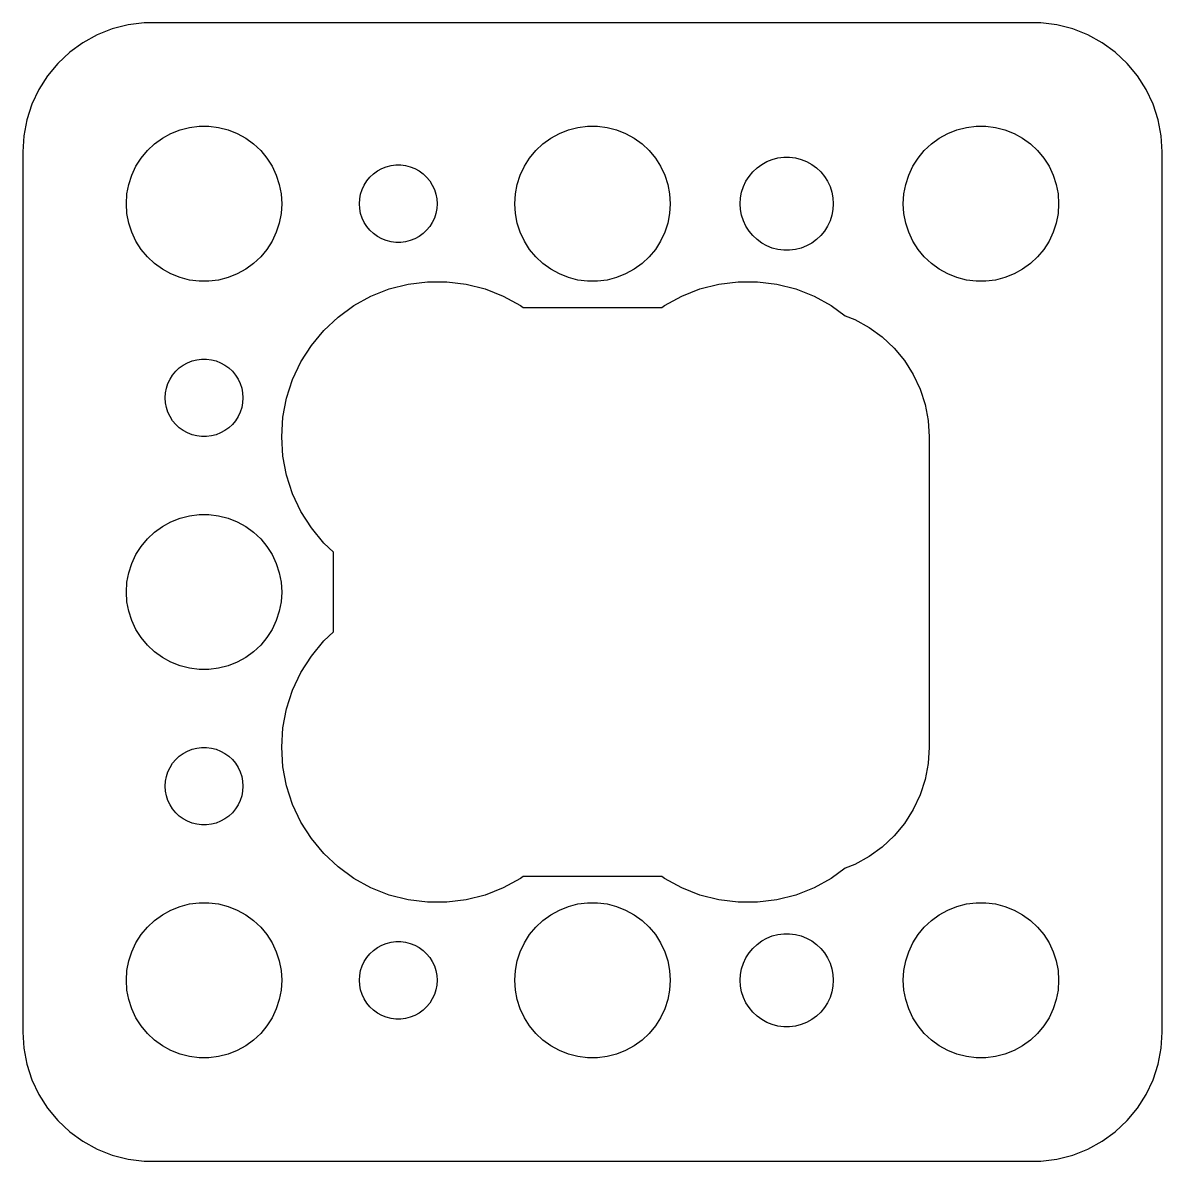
# Model space of a CAD drawing. Header units: metres. Extents: x -22 to 22, y -22 to 184.
# Drawn here: x -22 to 22, y 32.01 to 75.99 of the extents above; entities that cross this region are included whole.
import ezdxf

# ---------------------------------------------------------------- set-up
doc = ezdxf.new("R2010")
doc.units = ezdxf.units.M

msp = doc.modelspace()

# ---------------------------------------------------------------- linework, layer by layer
for p, q in [((-18.5451, 75.7553), (-19.1289, 75.5241)), ((-17.9369, 75.9114), (-18.5451, 75.7553)), ((-17.3139, 75.9901), (-17.9369, 75.9114)), ((17.3139, 75.9901), (-17.3139, 75.9901)), ((17.9369, 75.9114), (17.3139, 75.9901)), ((18.5451, 75.7553), (17.9369, 75.9114)), ((19.1289, 75.5241), (18.5451, 75.7553)), ((-19.1289, 75.5241), (-19.6791, 75.2216)), ((19.6791, 75.2216), (19.1289, 75.5241)), ((-20.1871, 74.8526), (-20.6448, 74.4227)), ((-19.6791, 75.2216), (-20.1871, 74.8526)), ((20.1871, 74.8526), (19.6791, 75.2216)), ((20.6448, 74.4227), (20.1871, 74.8526)), ((-20.6448, 74.4227), (-21.0451, 73.9389)), ((21.0451, 73.9389), (20.6448, 74.4227)), ((-21.0451, 73.9389), (-21.3815, 73.4088)), ((21.3815, 73.4088), (21.0451, 73.9389)), ((-21.3815, 73.4088), (-21.6489, 72.8406)), ((21.6489, 72.8406), (21.3815, 73.4088)), ((-21.6489, 72.8406), (-21.8429, 72.2434)), ((21.8429, 72.2434), (21.6489, 72.8406)), ((-21.8429, 72.2434), (-21.9606, 71.6267)), ((21.9606, 71.6267), (21.8429, 72.2434)), ((-16.2773, 71.7145), (-15.927, 71.8532)), ((-15.927, 71.8532), (-15.5621, 71.9469)), ((-15.5621, 71.9469), (-15.1884, 71.9941)), ((-15.1884, 71.9941), (-14.8116, 71.9941)), ((-14.8116, 71.9941), (-14.4379, 71.9469)), ((-14.4379, 71.9469), (-14.0729, 71.8532)), ((-14.0729, 71.8532), (-13.7227, 71.7145)), ((-1.27733, 71.7145), (-0.92705, 71.8532)), ((-0.92705, 71.8532), (-0.56213, 71.9469)), ((-0.56213, 71.9469), (-0.18837, 71.9941)), ((-0.18837, 71.9941), (0.18837, 71.9941)), ((0.18837, 71.9941), (0.56213, 71.9469)), ((0.56213, 71.9469), (0.92705, 71.8532)), ((0.92705, 71.8532), (1.27733, 71.7145)), ((13.7227, 71.7145), (14.0729, 71.8532)), ((14.0729, 71.8532), (14.4379, 71.9469)), ((14.4379, 71.9469), (14.8116, 71.9941)), ((14.8116, 71.9941), (15.1884, 71.9941)), ((15.1884, 71.9941), (15.5621, 71.9469)), ((15.5621, 71.9469), (15.927, 71.8532)), ((15.927, 71.8532), (16.2773, 71.7145)), ((-21.9606, 71.6267), (-22, 71)), ((-17.1869, 71.0536), (-16.9123, 71.3115)), ((-16.9123, 71.3115), (-16.6075, 71.533)), ((-16.6075, 71.533), (-16.2773, 71.7145)), ((-13.7227, 71.7145), (-13.3925, 71.533)), ((-13.3925, 71.533), (-13.0877, 71.3115)), ((-13.0877, 71.3115), (-12.8131, 71.0536)), ((-2.1869, 71.0536), (-1.91226, 71.3115)), ((-1.91226, 71.3115), (-1.60747, 71.533)), ((-1.60747, 71.533), (-1.27733, 71.7145)), ((1.27733, 71.7145), (1.60747, 71.533)), ((1.60747, 71.533), (1.91226, 71.3115)), ((1.91226, 71.3115), (2.1869, 71.0536)), ((12.8131, 71.0536), (13.0877, 71.3115)), ((13.0877, 71.3115), (13.3925, 71.533)), ((13.3925, 71.533), (13.7227, 71.7145)), ((16.2773, 71.7145), (16.6075, 71.533)), ((16.6075, 71.533), (16.9123, 71.3115)), ((16.9123, 71.3115), (17.1869, 71.0536)), ((22, 71), (21.9606, 71.6267)), ((-22, 71), (-22, 37)), ((-17.427, 70.7634), (-17.1869, 71.0536)), ((-12.8131, 71.0536), (-12.5729, 70.7634)), ((-2.42705, 70.7634), (-2.1869, 71.0536)), ((2.1869, 71.0536), (2.42705, 70.7634)), ((12.5729, 70.7634), (12.8131, 71.0536)), ((17.1869, 71.0536), (17.427, 70.7634)), ((22, 37), (22, 71)), ((-17.7893, 70.1044), (-17.6289, 70.4453)), ((-17.6289, 70.4453), (-17.427, 70.7634)), ((-12.5729, 70.7634), (-12.3711, 70.4453)), ((-12.3711, 70.4453), (-12.2107, 70.1044)), ((-8.13866, 70.3572), (-7.96352, 70.4266)), ((-7.96352, 70.4266), (-7.78107, 70.4734)), ((-7.78107, 70.4734), (-7.59418, 70.497)), ((-7.59418, 70.497), (-7.40581, 70.497)), ((-7.40581, 70.497), (-7.21892, 70.4734)), ((-7.21892, 70.4734), (-7.03647, 70.4266)), ((-7.03647, 70.4266), (-6.86133, 70.3572)), ((-2.78932, 70.1044), (-2.62891, 70.4453)), ((-2.62891, 70.4453), (-2.42705, 70.7634)), ((2.42705, 70.7634), (2.62891, 70.4453)), ((2.62891, 70.4453), (2.78932, 70.1044)), ((6.35263, 70.3869), (6.53551, 70.5198)), ((6.53551, 70.5198), (6.7336, 70.6287)), ((6.7336, 70.6287), (6.94376, 70.7119)), ((6.94376, 70.7119), (7.1627, 70.7681)), ((7.1627, 70.7681), (7.38696, 70.7964)), ((7.38696, 70.7964), (7.61302, 70.7964)), ((7.61302, 70.7964), (7.83728, 70.7681)), ((7.83728, 70.7681), (8.05623, 70.7119)), ((8.05623, 70.7119), (8.26639, 70.6287)), ((8.26639, 70.6287), (8.46448, 70.5198)), ((8.46448, 70.5198), (8.64735, 70.3869)), ((12.2107, 70.1044), (12.3711, 70.4453)), ((12.3711, 70.4453), (12.5729, 70.7634)), ((17.427, 70.7634), (17.6289, 70.4453)), ((17.6289, 70.4453), (17.7893, 70.1044)), ((-17.9057, 69.7461), (-17.7893, 70.1044)), ((-12.2107, 70.1044), (-12.0942, 69.7461)), ((-8.71352, 69.8817), (-8.59344, 70.0268)), ((-8.59344, 70.0268), (-8.45613, 70.1558)), ((-8.45613, 70.1558), (-8.30373, 70.2665)), ((-8.30373, 70.2665), (-8.13866, 70.3572)), ((-6.86133, 70.3572), (-6.69626, 70.2665)), ((-6.69626, 70.2665), (-6.54385, 70.1558)), ((-6.54385, 70.1558), (-6.40654, 70.0268)), ((-6.40654, 70.0268), (-6.28647, 69.8817)), ((-2.90575, 69.7461), (-2.78932, 70.1044)), ((2.78932, 70.1044), (2.90575, 69.7461)), ((5.92264, 69.8671), (6.04376, 70.058)), ((6.04376, 70.058), (6.18785, 70.2322)), ((6.18785, 70.2322), (6.35263, 70.3869)), ((8.64735, 70.3869), (8.81213, 70.2322)), ((8.81213, 70.2322), (8.95622, 70.058)), ((8.95622, 70.058), (9.07735, 69.8671)), ((12.0942, 69.7461), (12.2107, 70.1044)), ((17.7893, 70.1044), (17.9057, 69.7461)), ((-17.9763, 69.376), (-17.9057, 69.7461)), ((-12.0942, 69.7461), (-12.0237, 69.376)), ((-8.95287, 69.373), (-8.89465, 69.5522)), ((-8.89465, 69.5522), (-8.81445, 69.7226)), ((-8.81445, 69.7226), (-8.71352, 69.8817)), ((-6.28647, 69.8817), (-6.18553, 69.7226)), ((-6.18553, 69.7226), (-6.10533, 69.5522)), ((-6.10533, 69.5522), (-6.04712, 69.373)), ((-2.97633, 69.376), (-2.90575, 69.7461)), ((2.90575, 69.7461), (2.97633, 69.376)), ((5.75655, 69.4476), (5.8264, 69.6626)), ((5.8264, 69.6626), (5.92264, 69.8671)), ((9.07735, 69.8671), (9.17358, 69.6626)), ((9.17358, 69.6626), (9.24344, 69.4476)), ((12.0237, 69.376), (12.0942, 69.7461)), ((17.9057, 69.7461), (17.9763, 69.376)), ((-18, 69), (-17.9763, 69.376)), ((-12.0237, 69.376), (-12, 69)), ((-9, 69), (-8.98816, 69.188)), ((-8.98816, 69.188), (-8.95287, 69.373)), ((-6.04712, 69.373), (-6.01183, 69.188)), ((-6.01183, 69.188), (-6, 69)), ((-3, 69), (-2.97633, 69.376)), ((2.97633, 69.376), (3, 69)), ((5.7, 69), (5.71419, 69.2256)), ((5.71419, 69.2256), (5.75655, 69.4476)), ((9.24344, 69.4476), (9.2858, 69.2256)), ((9.2858, 69.2256), (9.29999, 69)), ((12, 69), (12.0237, 69.376)), ((17.9763, 69.376), (18, 69)), ((-17.9763, 68.624), (-18, 69)), ((-12, 69), (-12.0237, 68.624)), ((-8.98816, 68.812), (-9, 69)), ((-8.95287, 68.627), (-8.98816, 68.812)), ((-6.01183, 68.812), (-6.04712, 68.627)), ((-6, 69), (-6.01183, 68.812)), ((-2.97633, 68.624), (-3, 69)), ((3, 69), (2.97633, 68.624)), ((5.71419, 68.7744), (5.7, 69)), ((5.75655, 68.5524), (5.71419, 68.7744)), ((9.2858, 68.7744), (9.24344, 68.5524)), ((9.29999, 69), (9.2858, 68.7744)), ((12.0237, 68.624), (12, 69)), ((18, 69), (17.9763, 68.624)), ((-17.9057, 68.2539), (-17.9763, 68.624)), ((-17.7893, 67.8956), (-17.9057, 68.2539)), ((-12.0942, 68.2539), (-12.2107, 67.8956)), ((-12.0237, 68.624), (-12.0942, 68.2539)), ((-8.89465, 68.4478), (-8.95287, 68.627)), ((-8.81445, 68.2774), (-8.89465, 68.4478)), ((-8.71352, 68.1183), (-8.81445, 68.2774)), ((-6.18553, 68.2774), (-6.28647, 68.1183)), ((-6.10533, 68.4478), (-6.18553, 68.2774)), ((-6.04712, 68.627), (-6.10533, 68.4478)), ((-2.90575, 68.2539), (-2.97633, 68.624)), ((-2.78932, 67.8956), (-2.90575, 68.2539)), ((2.90575, 68.2539), (2.78932, 67.8956)), ((2.97633, 68.624), (2.90575, 68.2539)), ((5.8264, 68.3374), (5.75655, 68.5524)), ((5.92264, 68.1328), (5.8264, 68.3374)), ((9.17358, 68.3374), (9.07735, 68.1328)), ((9.24344, 68.5524), (9.17358, 68.3374)), ((12.0942, 68.2539), (12.0237, 68.624)), ((12.2107, 67.8956), (12.0942, 68.2539)), ((17.9057, 68.2539), (17.7893, 67.8956)), ((17.9763, 68.624), (17.9057, 68.2539)), ((-17.6289, 67.5547), (-17.7893, 67.8956)), ((-12.2107, 67.8956), (-12.3711, 67.5547)), ((-8.59344, 67.9732), (-8.71352, 68.1183)), ((-8.45613, 67.8442), (-8.59344, 67.9732)), ((-8.30373, 67.7335), (-8.45613, 67.8442)), ((-6.54385, 67.8442), (-6.69626, 67.7335)), ((-6.40654, 67.9732), (-6.54385, 67.8442)), ((-6.28647, 68.1183), (-6.40654, 67.9732)), ((-2.62891, 67.5547), (-2.78932, 67.8956)), ((2.78932, 67.8956), (2.62891, 67.5547)), ((6.04376, 67.942), (5.92264, 68.1328)), ((6.18785, 67.7678), (6.04376, 67.942)), ((6.35263, 67.6131), (6.18785, 67.7678)), ((8.81213, 67.7678), (8.64735, 67.6131)), ((8.95622, 67.942), (8.81213, 67.7678)), ((9.07735, 68.1328), (8.95622, 67.942)), ((12.3711, 67.5547), (12.2107, 67.8956)), ((17.7893, 67.8956), (17.6289, 67.5547)), ((-17.427, 67.2366), (-17.6289, 67.5547)), ((-12.3711, 67.5547), (-12.5729, 67.2366)), ((-8.13866, 67.6427), (-8.30373, 67.7335)), ((-7.96352, 67.5734), (-8.13866, 67.6427)), ((-7.78107, 67.5266), (-7.96352, 67.5734)), ((-7.59418, 67.5029), (-7.78107, 67.5266)), ((-7.40581, 67.5029), (-7.59418, 67.5029)), ((-7.21892, 67.5266), (-7.40581, 67.5029)), ((-7.03647, 67.5734), (-7.21892, 67.5266)), ((-6.86133, 67.6427), (-7.03647, 67.5734)), ((-6.69626, 67.7335), (-6.86133, 67.6427)), ((-2.42705, 67.2366), (-2.62891, 67.5547)), ((2.62891, 67.5547), (2.42705, 67.2366)), ((6.53551, 67.4802), (6.35263, 67.6131)), ((6.7336, 67.3713), (6.53551, 67.4802)), ((6.94376, 67.2881), (6.7336, 67.3713)), ((8.26639, 67.3713), (8.05623, 67.2881)), ((8.46448, 67.4802), (8.26639, 67.3713)), ((8.64735, 67.6131), (8.46448, 67.4802)), ((12.5729, 67.2366), (12.3711, 67.5547)), ((17.6289, 67.5547), (17.427, 67.2366)), ((-17.1869, 66.9464), (-17.427, 67.2366)), ((-16.9123, 66.6884), (-17.1869, 66.9464)), ((-12.8131, 66.9464), (-13.0877, 66.6884)), ((-12.5729, 67.2366), (-12.8131, 66.9464)), ((-2.1869, 66.9464), (-2.42705, 67.2366)), ((-1.91226, 66.6884), (-2.1869, 66.9464)), ((2.1869, 66.9464), (1.91226, 66.6884)), ((2.42705, 67.2366), (2.1869, 66.9464)), ((7.1627, 67.2319), (6.94376, 67.2881)), ((7.38696, 67.2036), (7.1627, 67.2319)), ((7.61302, 67.2036), (7.38696, 67.2036)), ((7.83728, 67.2319), (7.61302, 67.2036)), ((8.05623, 67.2881), (7.83728, 67.2319)), ((12.8131, 66.9464), (12.5729, 67.2366)), ((13.0877, 66.6884), (12.8131, 66.9464)), ((17.1869, 66.9464), (16.9123, 66.6884)), ((17.427, 67.2366), (17.1869, 66.9464)), ((-16.6075, 66.467), (-16.9123, 66.6884)), ((-16.2773, 66.2855), (-16.6075, 66.467)), ((-13.3925, 66.467), (-13.7227, 66.2855)), ((-13.0877, 66.6884), (-13.3925, 66.467)), ((-1.60747, 66.467), (-1.91226, 66.6884)), ((-1.27733, 66.2855), (-1.60747, 66.467)), ((1.60747, 66.467), (1.27733, 66.2855)), ((1.91226, 66.6884), (1.60747, 66.467)), ((13.3925, 66.467), (13.0877, 66.6884)), ((13.7227, 66.2855), (13.3925, 66.467)), ((16.6075, 66.467), (16.2773, 66.2855)), ((16.9123, 66.6884), (16.6075, 66.467)), ((-15.927, 66.1468), (-16.2773, 66.2855)), ((-15.5621, 66.0531), (-15.927, 66.1468)), ((-15.1884, 66.0059), (-15.5621, 66.0531)), ((-14.8116, 66.0059), (-15.1884, 66.0059)), ((-14.4379, 66.0531), (-14.8116, 66.0059)), ((-14.0729, 66.1468), (-14.4379, 66.0531)), ((-13.7227, 66.2855), (-14.0729, 66.1468)), ((-0.92705, 66.1468), (-1.27733, 66.2855)), ((-0.56213, 66.0531), (-0.92705, 66.1468)), ((-0.18837, 66.0059), (-0.56213, 66.0531)), ((0.18837, 66.0059), (-0.18837, 66.0059)), ((0.56213, 66.0531), (0.18837, 66.0059)), ((0.92705, 66.1468), (0.56213, 66.0531)), ((1.27733, 66.2855), (0.92705, 66.1468)), ((14.0729, 66.1468), (13.7227, 66.2855)), ((14.4379, 66.0531), (14.0729, 66.1468)), ((14.8116, 66.0059), (14.4379, 66.0531)), ((15.1884, 66.0059), (14.8116, 66.0059)), ((15.5621, 66.0531), (15.1884, 66.0059)), ((15.927, 66.1468), (15.5621, 66.0531)), ((16.2773, 66.2855), (15.927, 66.1468)), ((-8.55467, 65.429), (-7.8541, 65.7063)), ((-7.8541, 65.7063), (-7.12428, 65.8937)), ((-7.12428, 65.8937), (-6.37674, 65.9882)), ((-6.37674, 65.9882), (-5.62325, 65.9882)), ((-5.62325, 65.9882), (-4.8757, 65.8937)), ((-4.8757, 65.8937), (-4.14589, 65.7063)), ((-4.14589, 65.7063), (-3.44531, 65.429)), ((3.44531, 65.429), (4.14589, 65.7063)), ((4.14589, 65.7063), (4.8757, 65.8937)), ((4.8757, 65.8937), (5.62325, 65.9882)), ((5.62325, 65.9882), (6.37674, 65.9882)), ((6.37674, 65.9882), (7.12428, 65.8937)), ((7.12428, 65.8937), (7.8541, 65.7063)), ((7.8541, 65.7063), (8.55467, 65.429)), ((-9.21495, 65.066), (-8.55467, 65.429)), ((-3.44531, 65.429), (-2.78503, 65.066)), ((2.78503, 65.066), (3.44531, 65.429)), ((8.55467, 65.429), (9.21495, 65.066)), ((-9.82454, 64.6231), (-9.21495, 65.066)), ((-2.78503, 65.066), (-2.68066, 64.9901)), ((-2.68066, 64.9901), (2.68066, 64.9901)), ((2.68066, 64.9901), (2.78503, 65.066)), ((9.21495, 65.066), (9.75934, 64.6704)), ((-10.3738, 64.1073), (-9.82454, 64.6231)), ((9.75934, 64.6704), (10.1289, 64.5241)), ((10.1289, 64.5241), (10.6791, 64.2216)), ((-10.8541, 63.5267), (-10.3738, 64.1073)), ((10.6791, 64.2216), (11.1871, 63.8526)), ((11.1871, 63.8526), (11.6448, 63.4227)), ((-11.2578, 62.8905), (-10.8541, 63.5267)), ((11.6448, 63.4227), (12.0451, 62.9389)), ((-15.6387, 62.8572), (-15.4635, 62.9266)), ((-15.4635, 62.9266), (-15.2811, 62.9734)), ((-15.2811, 62.9734), (-15.0942, 62.997)), ((-15.0942, 62.997), (-14.9058, 62.997)), ((-14.9058, 62.997), (-14.7189, 62.9734)), ((-14.7189, 62.9734), (-14.5365, 62.9266)), ((-14.5365, 62.9266), (-14.3613, 62.8572)), ((12.0451, 62.9389), (12.3815, 62.4088)), ((-16.2135, 62.3817), (-16.0934, 62.5268)), ((-16.0934, 62.5268), (-15.9561, 62.6558)), ((-15.9561, 62.6558), (-15.8037, 62.7665)), ((-15.8037, 62.7665), (-15.6387, 62.8572)), ((-14.3613, 62.8572), (-14.1963, 62.7665)), ((-14.1963, 62.7665), (-14.0439, 62.6558)), ((-14.0439, 62.6558), (-13.9065, 62.5268)), ((-13.9065, 62.5268), (-13.7865, 62.3817)), ((-11.5786, 62.2087), (-11.2578, 62.8905)), ((-16.4529, 61.873), (-16.3947, 62.0522)), ((-16.3947, 62.0522), (-16.3145, 62.2226)), ((-16.3145, 62.2226), (-16.2135, 62.3817)), ((-13.7865, 62.3817), (-13.6855, 62.2226)), ((-13.6855, 62.2226), (-13.6053, 62.0522)), ((-13.6053, 62.0522), (-13.5471, 61.873)), ((-11.8115, 61.4921), (-11.5786, 62.2087)), ((12.3815, 62.4088), (12.6489, 61.8406)), ((-16.5, 61.5), (-16.4882, 61.688)), ((-16.4882, 61.688), (-16.4529, 61.873)), ((-13.5471, 61.873), (-13.5118, 61.688)), ((-13.5118, 61.688), (-13.5, 61.5)), ((12.6489, 61.8406), (12.8429, 61.2434)), ((-16.4882, 61.312), (-16.5, 61.5)), ((-16.4529, 61.127), (-16.4882, 61.312)), ((-13.5118, 61.312), (-13.5471, 61.127)), ((-13.5, 61.5), (-13.5118, 61.312)), ((-11.9527, 60.752), (-11.8115, 61.4921)), ((12.8429, 61.2434), (12.9606, 60.6267)), ((-16.3947, 60.9478), (-16.4529, 61.127)), ((-16.3145, 60.7774), (-16.3947, 60.9478)), ((-16.2135, 60.6183), (-16.3145, 60.7774)), ((-13.6855, 60.7774), (-13.7865, 60.6183)), ((-13.6053, 60.9478), (-13.6855, 60.7774)), ((-13.5471, 61.127), (-13.6053, 60.9478)), ((-12, 60), (-11.9527, 60.752)), ((-16.0934, 60.4732), (-16.2135, 60.6183)), ((-15.9561, 60.3442), (-16.0934, 60.4732)), ((-15.8037, 60.2335), (-15.9561, 60.3442)), ((-14.0439, 60.3442), (-14.1963, 60.2335)), ((-13.9065, 60.4732), (-14.0439, 60.3442)), ((-13.7865, 60.6183), (-13.9065, 60.4732)), ((12.9606, 60.6267), (13, 60)), ((-15.6387, 60.1427), (-15.8037, 60.2335)), ((-15.4635, 60.0734), (-15.6387, 60.1427)), ((-15.2811, 60.0266), (-15.4635, 60.0734)), ((-15.0942, 60.0029), (-15.2811, 60.0266)), ((-14.9058, 60.0029), (-15.0942, 60.0029)), ((-14.7189, 60.0266), (-14.9058, 60.0029)), ((-14.5365, 60.0734), (-14.7189, 60.0266)), ((-14.3613, 60.1427), (-14.5365, 60.0734)), ((-14.1963, 60.2335), (-14.3613, 60.1427)), ((-11.9527, 59.248), (-12, 60)), ((13, 60), (13, 48)), ((-11.8115, 58.5079), (-11.9527, 59.248)), ((-11.5786, 57.7912), (-11.8115, 58.5079)), ((-11.2578, 57.1095), (-11.5786, 57.7912)), ((-16.2773, 56.7145), (-15.927, 56.8532)), ((-15.927, 56.8532), (-15.5621, 56.9469)), ((-15.5621, 56.9469), (-15.1884, 56.9941)), ((-15.1884, 56.9941), (-14.8116, 56.9941)), ((-14.8116, 56.9941), (-14.4379, 56.9469)), ((-14.4379, 56.9469), (-14.0729, 56.8532)), ((-14.0729, 56.8532), (-13.7227, 56.7145)), ((-10.8541, 56.4733), (-11.2578, 57.1095)), ((-16.9123, 56.3115), (-16.6075, 56.533)), ((-16.6075, 56.533), (-16.2773, 56.7145)), ((-13.7227, 56.7145), (-13.3925, 56.533)), ((-13.3925, 56.533), (-13.0877, 56.3115)), ((-10.3738, 55.8927), (-10.8541, 56.4733)), ((-17.427, 55.7634), (-17.1869, 56.0536)), ((-17.1869, 56.0536), (-16.9123, 56.3115)), ((-13.0877, 56.3115), (-12.8131, 56.0536)), ((-12.8131, 56.0536), (-12.5729, 55.7634)), ((-10, 55.5417), (-10.3738, 55.8927)), ((-17.7893, 55.1044), (-17.6289, 55.4453)), ((-17.6289, 55.4453), (-17.427, 55.7634)), ((-12.5729, 55.7634), (-12.3711, 55.4453)), ((-12.3711, 55.4453), (-12.2107, 55.1044)), ((-10, 52.4583), (-10, 55.5417)), ((-17.9057, 54.7461), (-17.7893, 55.1044)), ((-12.2107, 55.1044), (-12.0942, 54.7461)), ((-17.9763, 54.376), (-17.9057, 54.7461)), ((-12.0942, 54.7461), (-12.0237, 54.376)), ((-18, 54), (-17.9763, 54.376)), ((-12.0237, 54.376), (-12, 54)), ((-17.9763, 53.624), (-18, 54)), ((-12, 54), (-12.0237, 53.624)), ((-17.9057, 53.2539), (-17.9763, 53.624)), ((-17.7893, 52.8956), (-17.9057, 53.2539)), ((-12.0942, 53.2539), (-12.2107, 52.8956)), ((-12.0237, 53.624), (-12.0942, 53.2539)), ((-17.6289, 52.5547), (-17.7893, 52.8956)), ((-12.2107, 52.8956), (-12.3711, 52.5547)), ((-17.427, 52.2366), (-17.6289, 52.5547)), ((-12.3711, 52.5547), (-12.5729, 52.2366)), ((-10.3738, 52.1073), (-10, 52.4583)), ((-17.1869, 51.9464), (-17.427, 52.2366)), ((-16.9123, 51.6885), (-17.1869, 51.9464)), ((-12.8131, 51.9464), (-13.0877, 51.6885)), ((-12.5729, 52.2366), (-12.8131, 51.9464)), ((-10.8541, 51.5267), (-10.3738, 52.1073)), ((-16.6075, 51.467), (-16.9123, 51.6885)), ((-13.0877, 51.6885), (-13.3925, 51.467)), ((-11.2578, 50.8905), (-10.8541, 51.5267)), ((-16.2773, 51.2855), (-16.6075, 51.467)), ((-15.927, 51.1468), (-16.2773, 51.2855)), ((-15.5621, 51.0531), (-15.927, 51.1468)), ((-15.1884, 51.0059), (-15.5621, 51.0531)), ((-14.4379, 51.0531), (-14.8116, 51.0059)), ((-14.0729, 51.1468), (-14.4379, 51.0531)), ((-13.7227, 51.2855), (-14.0729, 51.1468)), ((-13.3925, 51.467), (-13.7227, 51.2855)), ((-14.8116, 51.0059), (-15.1884, 51.0059)), ((-11.5786, 50.2088), (-11.2578, 50.8905)), ((-11.8115, 49.4921), (-11.5786, 50.2088)), ((-11.9527, 48.752), (-11.8115, 49.4921)), ((-12, 48), (-11.9527, 48.752)), ((-15.4635, 47.9266), (-15.2811, 47.9734)), ((-15.2811, 47.9734), (-15.0942, 47.9971)), ((-15.0942, 47.9971), (-14.9058, 47.9971)), ((-14.9058, 47.9971), (-14.7189, 47.9734)), ((-14.7189, 47.9734), (-14.5365, 47.9266)), ((-11.9527, 47.248), (-12, 48)), ((13, 48), (12.9606, 47.3733)), ((-16.2135, 47.3817), (-16.0934, 47.5268)), ((-16.0934, 47.5268), (-15.9561, 47.6558)), ((-15.9561, 47.6558), (-15.8037, 47.7665)), ((-15.8037, 47.7665), (-15.6387, 47.8573)), ((-15.6387, 47.8573), (-15.4635, 47.9266)), ((-14.5365, 47.9266), (-14.3613, 47.8573)), ((-14.3613, 47.8573), (-14.1963, 47.7665)), ((-14.1963, 47.7665), (-14.0439, 47.6558)), ((-14.0439, 47.6558), (-13.9065, 47.5268)), ((-13.9065, 47.5268), (-13.7865, 47.3817)), ((-16.3947, 47.0522), (-16.3145, 47.2226)), ((-16.3145, 47.2226), (-16.2135, 47.3817)), ((-13.7865, 47.3817), (-13.6855, 47.2226)), ((-13.6855, 47.2226), (-13.6053, 47.0522)), ((-11.8115, 46.5079), (-11.9527, 47.248)), ((12.9606, 47.3733), (12.8429, 46.7566)), ((-16.5, 46.5), (-16.4882, 46.688)), ((-16.4882, 46.688), (-16.4529, 46.873)), ((-16.4529, 46.873), (-16.3947, 47.0522)), ((-13.6053, 47.0522), (-13.5471, 46.873)), ((-13.5471, 46.873), (-13.5118, 46.688)), ((-13.5118, 46.688), (-13.5, 46.5)), ((12.8429, 46.7566), (12.6489, 46.1594)), ((-16.4882, 46.312), (-16.5, 46.5)), ((-16.4529, 46.127), (-16.4882, 46.312)), ((-13.5118, 46.312), (-13.5471, 46.127)), ((-13.5, 46.5), (-13.5118, 46.312)), ((-11.5786, 45.7913), (-11.8115, 46.5079)), ((-16.3947, 45.9478), (-16.4529, 46.127)), ((-16.3145, 45.7774), (-16.3947, 45.9478)), ((-16.2135, 45.6183), (-16.3145, 45.7774)), ((-13.6855, 45.7774), (-13.7865, 45.6183)), ((-13.6053, 45.9478), (-13.6855, 45.7774)), ((-13.5471, 46.127), (-13.6053, 45.9478)), ((-11.2578, 45.1095), (-11.5786, 45.7913)), ((12.6489, 46.1594), (12.3815, 45.5912)), ((-16.0934, 45.4732), (-16.2135, 45.6183)), ((-15.9561, 45.3442), (-16.0934, 45.4732)), ((-15.8037, 45.2335), (-15.9561, 45.3442)), ((-14.0439, 45.3442), (-14.1963, 45.2335)), ((-13.9065, 45.4732), (-14.0439, 45.3442)), ((-13.7865, 45.6183), (-13.9065, 45.4732)), ((12.3815, 45.5912), (12.0451, 45.0611)), ((-15.6387, 45.1428), (-15.8037, 45.2335)), ((-15.4635, 45.0734), (-15.6387, 45.1428)), ((-15.2811, 45.0266), (-15.4635, 45.0734)), ((-15.0942, 45.003), (-15.2811, 45.0266)), ((-14.9058, 45.003), (-15.0942, 45.003)), ((-14.7189, 45.0266), (-14.9058, 45.003)), ((-14.5365, 45.0734), (-14.7189, 45.0266)), ((-14.3613, 45.1428), (-14.5365, 45.0734)), ((-14.1963, 45.2335), (-14.3613, 45.1428)), ((-10.8541, 44.4733), (-11.2578, 45.1095)), ((12.0451, 45.0611), (11.6448, 44.5773)), ((-10.3738, 43.8927), (-10.8541, 44.4733)), ((11.6448, 44.5773), (11.1871, 44.1474)), ((11.1871, 44.1474), (10.6791, 43.7784)), ((-9.82454, 43.3769), (-10.3738, 43.8927)), ((10.6791, 43.7784), (10.1289, 43.4759)), ((-9.21495, 42.934), (-9.82454, 43.3769)), ((9.75934, 43.3296), (9.21495, 42.934)), ((10.1289, 43.4759), (9.75934, 43.3296)), ((-8.55467, 42.571), (-9.21495, 42.934)), ((-2.78503, 42.934), (-3.44531, 42.571)), ((-2.68066, 43.0099), (-2.78503, 42.934)), ((2.68066, 43.0099), (-2.68066, 43.0099)), ((2.78503, 42.934), (2.68066, 43.0099)), ((3.44531, 42.571), (2.78503, 42.934)), ((9.21495, 42.934), (8.55467, 42.571)), ((-7.8541, 42.2937), (-8.55467, 42.571)), ((-7.12428, 42.1063), (-7.8541, 42.2937)), ((-4.14589, 42.2937), (-4.8757, 42.1063)), ((-3.44531, 42.571), (-4.14589, 42.2937)), ((4.14589, 42.2937), (3.44531, 42.571)), ((4.8757, 42.1063), (4.14589, 42.2937)), ((7.8541, 42.2937), (7.12428, 42.1063)), ((8.55467, 42.571), (7.8541, 42.2937)), ((-16.2773, 41.7145), (-15.927, 41.8532)), ((-15.927, 41.8532), (-15.5621, 41.9469)), ((-15.5621, 41.9469), (-15.1884, 41.9941)), ((-15.1884, 41.9941), (-14.8116, 41.9941)), ((-14.8116, 41.9941), (-14.4379, 41.9469)), ((-14.4379, 41.9469), (-14.0729, 41.8532)), ((-14.0729, 41.8532), (-13.7227, 41.7145)), ((-6.37674, 42.0118), (-7.12428, 42.1063)), ((-5.62325, 42.0118), (-6.37674, 42.0118)), ((-4.8757, 42.1063), (-5.62325, 42.0118)), ((-1.27733, 41.7145), (-0.92705, 41.8532)), ((-0.92705, 41.8532), (-0.56213, 41.9469)), ((-0.56213, 41.9469), (-0.18837, 41.9941)), ((-0.18837, 41.9941), (0.18837, 41.9941)), ((0.18837, 41.9941), (0.56213, 41.9469)), ((0.56213, 41.9469), (0.92705, 41.8532)), ((0.92705, 41.8532), (1.27733, 41.7145)), ((5.62325, 42.0118), (4.8757, 42.1063)), ((6.37674, 42.0118), (5.62325, 42.0118)), ((7.12428, 42.1063), (6.37674, 42.0118)), ((13.7227, 41.7145), (14.0729, 41.8532)), ((14.0729, 41.8532), (14.4379, 41.9469)), ((14.4379, 41.9469), (14.8116, 41.9941)), ((14.8116, 41.9941), (15.1884, 41.9941)), ((15.1884, 41.9941), (15.5621, 41.9469)), ((15.5621, 41.9469), (15.927, 41.8532)), ((15.927, 41.8532), (16.2773, 41.7145)), ((-16.9123, 41.3116), (-16.6075, 41.533)), ((-16.6075, 41.533), (-16.2773, 41.7145)), ((-13.7227, 41.7145), (-13.3925, 41.533)), ((-13.3925, 41.533), (-13.0877, 41.3116)), ((-1.91226, 41.3116), (-1.60747, 41.533)), ((-1.60747, 41.533), (-1.27733, 41.7145)), ((1.27733, 41.7145), (1.60747, 41.533)), ((1.60747, 41.533), (1.91226, 41.3116)), ((13.0877, 41.3116), (13.3925, 41.533)), ((13.3925, 41.533), (13.7227, 41.7145)), ((16.2773, 41.7145), (16.6075, 41.533)), ((16.6075, 41.533), (16.9123, 41.3116)), ((-17.427, 40.7634), (-17.1869, 41.0536)), ((-17.1869, 41.0536), (-16.9123, 41.3116)), ((-13.0877, 41.3116), (-12.8131, 41.0536)), ((-12.8131, 41.0536), (-12.5729, 40.7634)), ((-2.42705, 40.7634), (-2.1869, 41.0536)), ((-2.1869, 41.0536), (-1.91226, 41.3116)), ((1.91226, 41.3116), (2.1869, 41.0536)), ((2.1869, 41.0536), (2.42705, 40.7634)), ((12.5729, 40.7634), (12.8131, 41.0536)), ((12.8131, 41.0536), (13.0877, 41.3116)), ((16.9123, 41.3116), (17.1869, 41.0536)), ((17.1869, 41.0536), (17.427, 40.7634)), ((-17.6289, 40.4453), (-17.427, 40.7634)), ((-12.5729, 40.7634), (-12.3711, 40.4453)), ((-7.78107, 40.4734), (-7.59418, 40.4971)), ((-7.59418, 40.4971), (-7.40581, 40.4971)), ((-7.40581, 40.4971), (-7.21892, 40.4734)), ((-2.62891, 40.4453), (-2.42705, 40.7634)), ((2.42705, 40.7634), (2.62891, 40.4453)), ((6.35263, 40.3869), (6.53551, 40.5198)), ((6.53551, 40.5198), (6.7336, 40.6287)), ((6.7336, 40.6287), (6.94376, 40.7119)), ((6.94376, 40.7119), (7.1627, 40.7681)), ((7.1627, 40.7681), (7.38696, 40.7964)), ((7.38696, 40.7964), (7.61302, 40.7964)), ((7.61302, 40.7964), (7.83728, 40.7681)), ((7.83728, 40.7681), (8.05623, 40.7119)), ((8.05623, 40.7119), (8.26639, 40.6287)), ((8.26639, 40.6287), (8.46448, 40.5198)), ((8.46448, 40.5198), (8.64735, 40.3869)), ((12.3711, 40.4453), (12.5729, 40.7634)), ((17.427, 40.7634), (17.6289, 40.4453)), ((-17.9057, 39.7461), (-17.7893, 40.1044)), ((-17.7893, 40.1044), (-17.6289, 40.4453)), ((-12.3711, 40.4453), (-12.2107, 40.1044)), ((-12.2107, 40.1044), (-12.0942, 39.7461)), ((-8.59344, 40.0268), (-8.45613, 40.1558)), ((-8.45613, 40.1558), (-8.30373, 40.2665)), ((-8.30373, 40.2665), (-8.13866, 40.3573)), ((-8.13866, 40.3573), (-7.96352, 40.4266)), ((-7.96352, 40.4266), (-7.78107, 40.4734)), ((-7.21892, 40.4734), (-7.03647, 40.4266)), ((-7.03647, 40.4266), (-6.86133, 40.3573)), ((-6.86133, 40.3573), (-6.69626, 40.2665)), ((-6.69626, 40.2665), (-6.54385, 40.1558)), ((-6.54385, 40.1558), (-6.40654, 40.0268)), ((-2.90575, 39.7461), (-2.78932, 40.1044)), ((-2.78932, 40.1044), (-2.62891, 40.4453)), ((2.62891, 40.4453), (2.78932, 40.1044)), ((2.78932, 40.1044), (2.90575, 39.7461)), ((5.92264, 39.8672), (6.04376, 40.058)), ((6.04376, 40.058), (6.18785, 40.2322)), ((6.18785, 40.2322), (6.35263, 40.3869)), ((8.64735, 40.3869), (8.81213, 40.2322)), ((8.81213, 40.2322), (8.95622, 40.058)), ((8.95622, 40.058), (9.07735, 39.8672)), ((12.0942, 39.7461), (12.2107, 40.1044)), ((12.2107, 40.1044), (12.3711, 40.4453)), ((17.6289, 40.4453), (17.7893, 40.1044)), ((17.7893, 40.1044), (17.9057, 39.7461)), ((-17.9763, 39.376), (-17.9057, 39.7461)), ((-12.0942, 39.7461), (-12.0237, 39.376)), ((-8.89465, 39.5522), (-8.81445, 39.7226)), ((-8.81445, 39.7226), (-8.71352, 39.8817)), ((-8.71352, 39.8817), (-8.59344, 40.0268)), ((-6.40654, 40.0268), (-6.28647, 39.8817)), ((-6.28647, 39.8817), (-6.18553, 39.7226)), ((-6.18553, 39.7226), (-6.10533, 39.5522)), ((-2.97633, 39.376), (-2.90575, 39.7461)), ((2.90575, 39.7461), (2.97633, 39.376)), ((5.75655, 39.4476), (5.8264, 39.6626)), ((5.8264, 39.6626), (5.92264, 39.8672)), ((9.07735, 39.8672), (9.17358, 39.6626)), ((9.17358, 39.6626), (9.24344, 39.4476)), ((12.0237, 39.376), (12.0942, 39.7461)), ((17.9057, 39.7461), (17.9763, 39.376)), ((-18, 39), (-17.9763, 39.376)), ((-12.0237, 39.376), (-12, 39)), ((-9, 39), (-8.98816, 39.188)), ((-8.98816, 39.188), (-8.95287, 39.373)), ((-8.95287, 39.373), (-8.89465, 39.5522)), ((-6.10533, 39.5522), (-6.04712, 39.373)), ((-6.04712, 39.373), (-6.01183, 39.188)), ((-6.01183, 39.188), (-6, 39)), ((-3, 39), (-2.97633, 39.376)), ((2.97633, 39.376), (3, 39)), ((5.7, 39), (5.71419, 39.2256)), ((5.71419, 39.2256), (5.75655, 39.4476)), ((9.24344, 39.4476), (9.2858, 39.2256)), ((9.2858, 39.2256), (9.29999, 39)), ((12, 39), (12.0237, 39.376)), ((17.9763, 39.376), (18, 39)), ((-17.9763, 38.624), (-18, 39)), ((-12, 39), (-12.0237, 38.624)), ((-8.98816, 38.812), (-9, 39)), ((-8.95287, 38.627), (-8.98816, 38.812)), ((-6.01183, 38.812), (-6.04712, 38.627)), ((-6, 39), (-6.01183, 38.812)), ((-2.97633, 38.624), (-3, 39)), ((3, 39), (2.97633, 38.624)), ((5.71419, 38.7744), (5.7, 39)), ((5.75655, 38.5524), (5.71419, 38.7744)), ((9.2858, 38.7744), (9.24344, 38.5524)), ((9.29999, 39), (9.2858, 38.7744)), ((12.0237, 38.624), (12, 39)), ((18, 39), (17.9763, 38.624)), ((-17.9057, 38.2539), (-17.9763, 38.624)), ((-12.0237, 38.624), (-12.0942, 38.2539)), ((-8.89465, 38.4478), (-8.95287, 38.627)), ((-8.81445, 38.2774), (-8.89465, 38.4478)), ((-6.10533, 38.4478), (-6.18553, 38.2774)), ((-6.04712, 38.627), (-6.10533, 38.4478)), ((-2.90575, 38.2539), (-2.97633, 38.624)), ((2.97633, 38.624), (2.90575, 38.2539)), ((5.8264, 38.3374), (5.75655, 38.5524)), ((5.92264, 38.1329), (5.8264, 38.3374)), ((9.17358, 38.3374), (9.07735, 38.1329)), ((9.24344, 38.5524), (9.17358, 38.3374)), ((12.0942, 38.2539), (12.0237, 38.624)), ((17.9763, 38.624), (17.9057, 38.2539)), ((-17.7893, 37.8956), (-17.9057, 38.2539)), ((-17.6289, 37.5547), (-17.7893, 37.8956)), ((-12.2107, 37.8956), (-12.3711, 37.5547)), ((-12.0942, 38.2539), (-12.2107, 37.8956)), ((-8.71352, 38.1183), (-8.81445, 38.2774)), ((-8.59344, 37.9732), (-8.71352, 38.1183)), ((-8.45613, 37.8442), (-8.59344, 37.9732)), ((-8.30373, 37.7335), (-8.45613, 37.8442)), ((-6.54385, 37.8442), (-6.69626, 37.7335)), ((-6.40654, 37.9732), (-6.54385, 37.8442)), ((-6.28647, 38.1183), (-6.40654, 37.9732)), ((-6.18553, 38.2774), (-6.28647, 38.1183)), ((-2.78932, 37.8956), (-2.90575, 38.2539)), ((-2.62891, 37.5547), (-2.78932, 37.8956)), ((2.78932, 37.8956), (2.62891, 37.5547)), ((2.90575, 38.2539), (2.78932, 37.8956)), ((6.04376, 37.942), (5.92264, 38.1329)), ((6.18785, 37.7678), (6.04376, 37.942)), ((8.95622, 37.942), (8.81213, 37.7678)), ((9.07735, 38.1329), (8.95622, 37.942)), ((12.2107, 37.8956), (12.0942, 38.2539)), ((12.3711, 37.5547), (12.2107, 37.8956)), ((17.7893, 37.8956), (17.6289, 37.5547)), ((17.9057, 38.2539), (17.7893, 37.8956)), ((-17.427, 37.2366), (-17.6289, 37.5547)), ((-12.3711, 37.5547), (-12.5729, 37.2366)), ((-8.13866, 37.6428), (-8.30373, 37.7335)), ((-7.96352, 37.5734), (-8.13866, 37.6428)), ((-7.78107, 37.5266), (-7.96352, 37.5734)), ((-7.59418, 37.503), (-7.78107, 37.5266)), ((-7.40581, 37.503), (-7.59418, 37.503)), ((-7.21892, 37.5266), (-7.40581, 37.503)), ((-7.03647, 37.5734), (-7.21892, 37.5266)), ((-6.86133, 37.6428), (-7.03647, 37.5734)), ((-6.69626, 37.7335), (-6.86133, 37.6428)), ((-2.42705, 37.2366), (-2.62891, 37.5547)), ((2.62891, 37.5547), (2.42705, 37.2366)), ((6.35263, 37.6131), (6.18785, 37.7678)), ((6.53551, 37.4802), (6.35263, 37.6131)), ((6.7336, 37.3713), (6.53551, 37.4802)), ((8.46448, 37.4802), (8.26639, 37.3713)), ((8.64735, 37.6131), (8.46448, 37.4802)), ((8.81213, 37.7678), (8.64735, 37.6131)), ((12.5729, 37.2366), (12.3711, 37.5547)), ((17.6289, 37.5547), (17.427, 37.2366)), ((-22, 37), (-21.9606, 36.3733)), ((-17.1869, 36.9464), (-17.427, 37.2366)), ((-12.5729, 37.2366), (-12.8131, 36.9464)), ((-2.1869, 36.9464), (-2.42705, 37.2366)), ((2.42705, 37.2366), (2.1869, 36.9464)), ((6.94376, 37.2881), (6.7336, 37.3713)), ((7.1627, 37.2319), (6.94376, 37.2881)), ((7.38696, 37.2036), (7.1627, 37.2319)), ((7.61302, 37.2036), (7.38696, 37.2036)), ((7.83728, 37.2319), (7.61302, 37.2036)), ((8.05623, 37.2881), (7.83728, 37.2319)), ((8.26639, 37.3713), (8.05623, 37.2881)), ((12.8131, 36.9464), (12.5729, 37.2366)), ((17.427, 37.2366), (17.1869, 36.9464)), ((21.9606, 36.3733), (22, 37)), ((-16.9123, 36.6885), (-17.1869, 36.9464)), ((-16.6075, 36.467), (-16.9123, 36.6885)), ((-13.0877, 36.6885), (-13.3925, 36.467)), ((-12.8131, 36.9464), (-13.0877, 36.6885)), ((-1.91226, 36.6885), (-2.1869, 36.9464)), ((-1.60747, 36.467), (-1.91226, 36.6885)), ((1.91226, 36.6885), (1.60747, 36.467)), ((2.1869, 36.9464), (1.91226, 36.6885)), ((13.0877, 36.6885), (12.8131, 36.9464)), ((13.3925, 36.467), (13.0877, 36.6885)), ((16.9123, 36.6885), (16.6075, 36.467)), ((17.1869, 36.9464), (16.9123, 36.6885)), ((-21.9606, 36.3733), (-21.8429, 35.7566)), ((-16.2773, 36.2855), (-16.6075, 36.467)), ((-15.927, 36.1468), (-16.2773, 36.2855)), ((-15.5621, 36.0531), (-15.927, 36.1468)), ((-14.0729, 36.1468), (-14.4379, 36.0531)), ((-13.7227, 36.2855), (-14.0729, 36.1468)), ((-13.3925, 36.467), (-13.7227, 36.2855)), ((-1.27733, 36.2855), (-1.60747, 36.467)), ((-0.92705, 36.1468), (-1.27733, 36.2855)), ((-0.56213, 36.0531), (-0.92705, 36.1468)), ((0.92705, 36.1468), (0.56213, 36.0531)), ((1.27733, 36.2855), (0.92705, 36.1468)), ((1.60747, 36.467), (1.27733, 36.2855)), ((13.7227, 36.2855), (13.3925, 36.467)), ((14.0729, 36.1468), (13.7227, 36.2855)), ((14.4379, 36.0531), (14.0729, 36.1468)), ((15.927, 36.1468), (15.5621, 36.0531)), ((16.2773, 36.2855), (15.927, 36.1468)), ((16.6075, 36.467), (16.2773, 36.2855)), ((21.8429, 35.7566), (21.9606, 36.3733)), ((-21.8429, 35.7566), (-21.6489, 35.1594)), ((-15.1884, 36.0059), (-15.5621, 36.0531)), ((-14.8116, 36.0059), (-15.1884, 36.0059)), ((-14.4379, 36.0531), (-14.8116, 36.0059)), ((-0.18837, 36.0059), (-0.56213, 36.0531)), ((0.18837, 36.0059), (-0.18837, 36.0059)), ((0.56213, 36.0531), (0.18837, 36.0059)), ((14.8116, 36.0059), (14.4379, 36.0531)), ((15.1884, 36.0059), (14.8116, 36.0059)), ((15.5621, 36.0531), (15.1884, 36.0059)), ((21.6489, 35.1594), (21.8429, 35.7566)), ((-21.6489, 35.1594), (-21.3815, 34.5912)), ((21.3815, 34.5912), (21.6489, 35.1594)), ((-21.3815, 34.5912), (-21.0451, 34.0611)), ((21.0451, 34.0611), (21.3815, 34.5912)), ((-21.0451, 34.0611), (-20.6448, 33.5773)), ((20.6448, 33.5773), (21.0451, 34.0611)), ((-20.6448, 33.5773), (-20.1871, 33.1474)), ((20.1871, 33.1474), (20.6448, 33.5773)), ((-20.1871, 33.1474), (-19.6791, 32.7784)), ((19.6791, 32.7784), (20.1871, 33.1474)), ((-19.6791, 32.7784), (-19.1289, 32.4759)), ((19.1289, 32.4759), (19.6791, 32.7784)), ((-19.1289, 32.4759), (-18.5451, 32.2447)), ((-18.5451, 32.2447), (-17.9369, 32.0886)), ((17.9369, 32.0886), (18.5451, 32.2447)), ((18.5451, 32.2447), (19.1289, 32.4759)), ((-17.9369, 32.0886), (-17.3139, 32.0099)), ((-17.3139, 32.0099), (17.3139, 32.0099)), ((17.3139, 32.0099), (17.9369, 32.0886))]:
    msp.add_line(p, q)

doc.saveas('drawing.dxf')
